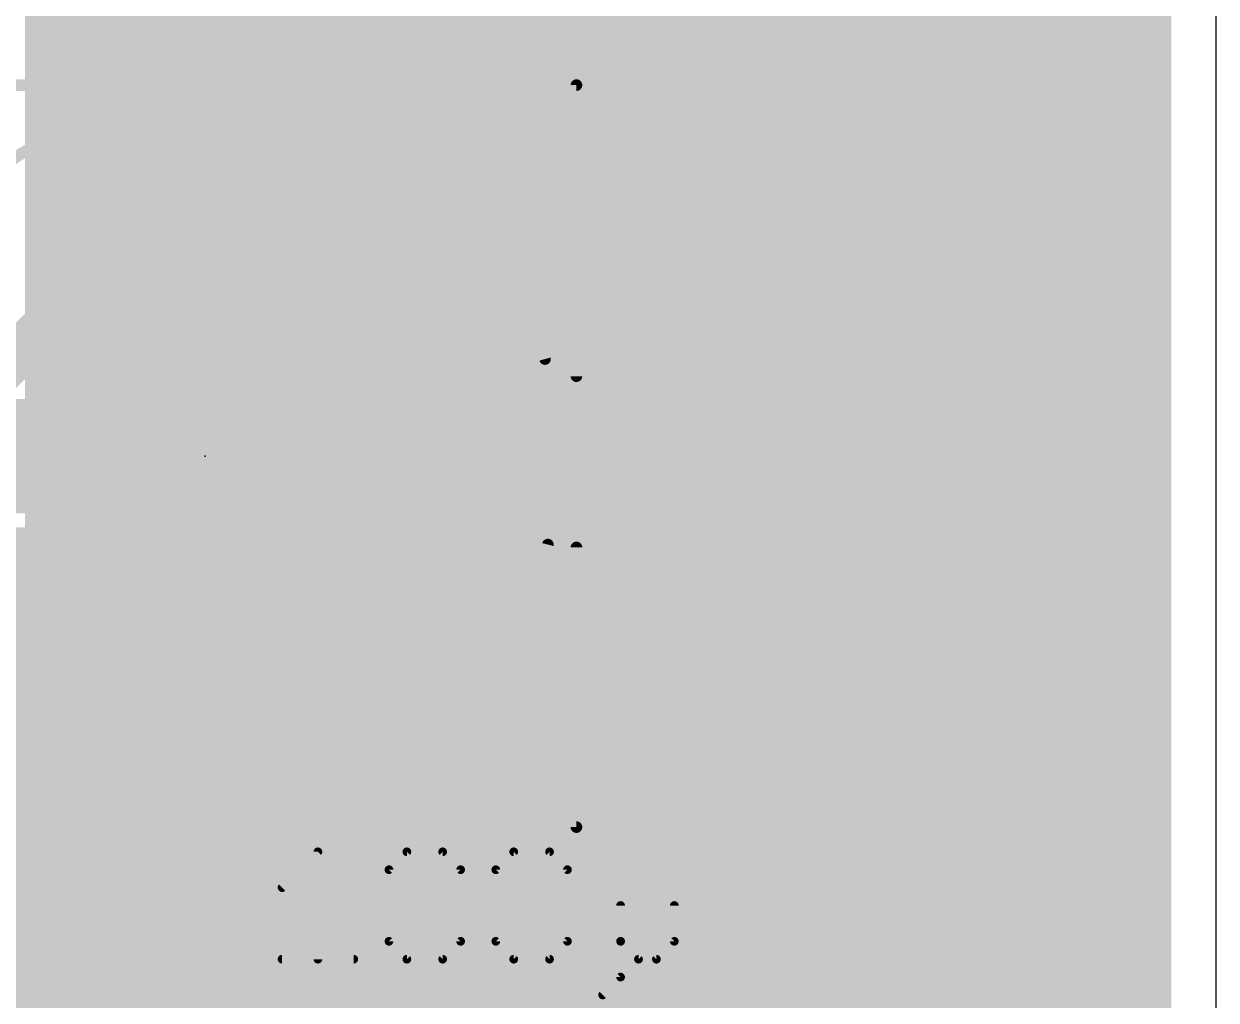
# Model space of a CAD drawing. Extents: x -4.6 to 54.3, y -4.7 to 51.3.
# Drawn here: x 41.59 to 52.03, y 7.3 to 15.85 of the extents above; entities that cross this region are included whole.
import ezdxf

# ---------------------------------------------------------------- set-up
doc = ezdxf.new("R2010")
doc.units = 0
for name, color, linetype in [('1', 22, 'CONTINUOUS'), ('16', 175, 'CONTINUOUS'), ('20', 7, 'CONTINUOUS'), ('21', 253, 'CONTINUOUS'), ('23', 7, 'CONTINUOUS'), ('27', 253, 'CONTINUOUS'), ('31', 253, 'CONTINUOUS')]:
    doc.layers.add(name, color=color, linetype=linetype)

# ---------------------------------------------------------------- blocks, each defined once
blk = doc.blocks.new('RECT')
blk.add_solid([(-0.5, -0.5), (0.5, -0.5), (-0.5, 0.5), (0.5, 0.5)])

msp = doc.modelspace()

# ---------------------------------------------------------------- linework, layer by layer
at = {"layer": '1', "const_width": 0.4064}
for points in [[(51.435, 50.7618), (51.435, 0.635)], [(42.4414, 13.1149), (42.4414, 23.1551)], [(41.91, 22.935), (41.91, 13.335)], [(42.4414, 15.8496), (51.435, 15.8496)], [(42.4414, 15.4432), (51.435, 15.4432)], [(42.4414, 15.0368), (51.435, 15.0368)], [(42.4414, 14.6304), (51.435, 14.6304)], [(42.4414, 14.224), (51.435, 14.224)], [(42.4414, 13.8176), (51.435, 13.8176)], [(42.4414, 13.4112), (51.435, 13.4112)], [(41.91, 13.335), (40.83, 12.255)], [(42.2197, 12.8932), (42.4414, 13.1149)], [(42.3313, 13.0048), (51.435, 13.0048)], [(44.0769, 12.9682), (43.9744, 12.9407)], [(45.4832, 12.9682), (44.0769, 12.9682)], [(45.4832, 12.1118), (45.4832, 12.9682)], [(46.9831, 12.9682), (45.5768, 12.9682)], [(45.5768, 12.9682), (45.5768, 12.1118)], [(47.0856, 12.9407), (46.9831, 12.9682)], [(42.3659, 12.8932), (42.2197, 12.8932)], [(42.5582, 12.7009), (42.3659, 12.8932)], [(43.8824, 12.8876), (43.8074, 12.8126)], [(43.9744, 12.9407), (43.8824, 12.8876)], [(47.1776, 12.8876), (47.0856, 12.9407)], [(47.2526, 12.8126), (47.1776, 12.8876)], [(43.8074, 12.8126), (43.7543, 12.7206)], [(47.3057, 12.7206), (47.2526, 12.8126)], [(42.5582, 11.4291), (42.5582, 12.7009)], [(43.7543, 12.7206), (43.7268, 12.6181)], [(47.3332, 12.6181), (47.3057, 12.7206)], [(42.5582, 12.5984), (43.7268, 12.5984)], [(43.7268, 12.6181), (43.7268, 12.1118)], [(45.4832, 12.5984), (45.5768, 12.5984)], [(47.3332, 12.1118), (47.3332, 12.6181)], [(47.3332, 12.5984), (51.435, 12.5984)], [(42.5582, 12.192), (43.7268, 12.192)], [(45.4832, 12.192), (45.5768, 12.192)], [(47.3332, 12.192), (51.435, 12.192)], [(43.7268, 12.1118), (45.4832, 12.1118)], [(45.4832, 12.0182), (43.7268, 12.0182)], [(43.7268, 12.0182), (43.7268, 11.5119)], [(45.5768, 12.1118), (45.4832, 12.1118)], [(45.4832, 12.1118), (45.4832, 12.0182)], [(45.4832, 11.1618), (45.4832, 12.0182)], [(45.4832, 12.0182), (45.5768, 12.0182)], [(45.5768, 12.0182), (45.5768, 12.1118)], [(45.5768, 12.1118), (47.3332, 12.1118)], [(45.5768, 12.0182), (45.5768, 11.1618)], [(47.3332, 12.0182), (45.5768, 12.0182)], [(47.3332, 11.5119), (47.3332, 12.0182)], [(42.5582, 11.7856), (43.7268, 11.7856)], [(45.4832, 11.7856), (45.5768, 11.7856)], [(47.3332, 11.7856), (51.435, 11.7856)], [(43.7268, 11.5119), (43.7543, 11.4094)], [(47.3057, 11.4094), (47.3332, 11.5119)], [(42.3659, 11.2368), (42.5582, 11.4291)], [(43.7543, 11.4094), (43.8074, 11.3174)], [(47.2526, 11.3174), (47.3057, 11.4094)], [(42.5083, 11.3792), (43.7717, 11.3792)], [(43.8074, 11.3174), (43.8824, 11.2424)], [(45.4832, 11.3792), (45.5768, 11.3792)], [(47.1776, 11.2424), (47.2526, 11.3174)], [(47.2883, 11.3792), (51.435, 11.3792)], [(39.2941, 11.2368), (42.3659, 11.2368)], [(43.8824, 11.2424), (43.9744, 11.1893)], [(43.9744, 11.1893), (44.0769, 11.1618)], [(46.9831, 11.1618), (47.0856, 11.1893)], [(47.0856, 11.1893), (47.1776, 11.2424)], [(44.0769, 11.1618), (45.4832, 11.1618)], [(45.5768, 11.1618), (46.9831, 11.1618)], [(36.6863, 10.9728), (51.435, 10.9728)], [(36.8232, 10.5664), (51.435, 10.5664)], [(36.8232, 10.16), (51.435, 10.16)], [(36.8232, 9.7536), (51.435, 9.7536)], [(36.8232, 9.3472), (51.435, 9.3472)], [(36.7264, 8.9408), (51.435, 8.9408)], [(36.7264, 8.5344), (51.435, 8.5344)], [(36.7264, 8.128), (51.435, 8.128)], [(36.7264, 7.7216), (51.435, 7.7216)], [(36.6417, 7.3152), (51.435, 7.3152)]]:
    msp.add_lwpolyline(points, dxfattribs=at)
at = {"layer": '1', "const_width": 0.2032}
for points in [[(42.4414, 15.9512, 1), (42.4414, 15.748)], [(51.435, 15.748, 1), (51.435, 15.9512)], [(42.4414, 15.5448, 1), (42.4414, 15.3416)], [(51.435, 15.3416, 1), (51.435, 15.5448)], [(42.4414, 15.1384, 1), (42.4414, 14.9352)], [(51.435, 14.9352, 1), (51.435, 15.1384)], [(42.4414, 14.732, 1), (42.4414, 14.5288)], [(51.435, 14.5288, 1), (51.435, 14.732)], [(42.4414, 14.3256, 1), (42.4414, 14.1224)], [(51.435, 14.1224, 1), (51.435, 14.3256)], [(42.4414, 13.9192, 1), (42.4414, 13.716)], [(51.435, 13.716, 1), (51.435, 13.9192)], [(42.4414, 13.5128, 1), (42.4414, 13.3096)], [(51.435, 13.3096, 1), (51.435, 13.5128)], [(41.9818, 13.2632, 1), (41.8382, 13.4068)], [(41.8084, 13.335, 1), (42.0116, 13.335)], [(42.5132, 13.043, 1), (42.3696, 13.1867)], [(42.3313, 13.1064, 1), (42.3313, 12.9032)], [(42.3398, 13.1149, 1), (42.543, 13.1149)], [(44.0769, 13.0698, 1), (44.0769, 12.8666)], [(44.1032, 12.8701, 1), (44.0506, 13.0663)], [(45.5848, 12.9682, 1), (45.3816, 12.9682)], [(45.5768, 13.0698, 1), (45.5768, 12.8666)], [(45.6784, 12.9682, 1), (45.4752, 12.9682)], [(45.4832, 12.8666, 1), (45.4832, 13.0698)], [(47.0094, 13.0663, 1), (46.9568, 12.8701)], [(46.9831, 12.8666, 1), (46.9831, 13.0698)], [(51.435, 12.9032, 1), (51.435, 13.1064)], [(42.2197, 12.9948, 1), (42.2197, 12.7916)], [(42.1479, 12.965, 1), (42.2915, 12.8214)], [(42.4378, 12.965, 1), (42.2941, 12.8214)], [(42.3659, 12.7916, 1), (42.3659, 12.9948)], [(43.8316, 12.9756, 1), (43.9332, 12.7996)], [(43.9543, 12.8158, 1), (43.8106, 12.9595)], [(43.9481, 13.0389, 1), (44.0007, 12.8426)], [(44.0252, 12.8527, 1), (43.9236, 13.0287)], [(47.1364, 13.0287, 1), (47.0348, 12.8527)], [(47.0593, 12.8426, 1), (47.1119, 13.0389)], [(47.2494, 12.9595, 1), (47.1057, 12.8158)], [(47.1268, 12.7996, 1), (47.2284, 12.9756)], [(43.7355, 12.8844, 1), (43.8792, 12.7407)], [(43.8953, 12.7618, 1), (43.7194, 12.8634)], [(47.3406, 12.8634, 1), (47.1646, 12.7618)], [(47.1808, 12.7407, 1), (47.3245, 12.8844)], [(42.6598, 12.7009, 1), (42.4566, 12.7009)], [(42.4864, 12.6291, 1), (42.63, 12.7728)], [(43.6663, 12.7714, 1), (43.8423, 12.6698)], [(43.8524, 12.6943, 1), (43.6561, 12.7469)], [(47.4039, 12.7469, 1), (47.2076, 12.6943)], [(47.2177, 12.6698, 1), (47.3937, 12.7714)], [(42.5582, 12.7, 1), (42.5582, 12.4968)], [(43.8284, 12.6181, 1), (43.6252, 12.6181)], [(43.6287, 12.6444, 1), (43.8249, 12.5918)], [(43.7268, 12.4968, 1), (43.7268, 12.7)], [(45.4832, 12.7, 1), (45.4832, 12.4968)], [(45.5768, 12.4968, 1), (45.5768, 12.7)], [(47.4348, 12.6181, 1), (47.2316, 12.6181)], [(47.3332, 12.7, 1), (47.3332, 12.4968)], [(47.2351, 12.5918, 1), (47.4313, 12.6444)], [(51.435, 12.4968, 1), (51.435, 12.7)], [(42.5582, 12.2936, 1), (42.5582, 12.0904)], [(43.7268, 12.0904, 1), (43.7268, 12.2936)], [(45.4832, 12.2936, 1), (45.4832, 12.0904)], [(45.5768, 12.0904, 1), (45.5768, 12.2936)], [(47.3332, 12.2936, 1), (47.3332, 12.0904)], [(51.435, 12.0904, 1), (51.435, 12.2936)], [(43.7268, 12.2134, 1), (43.7268, 12.0102)], [(43.7268, 12.1198, 1), (43.7268, 11.9166)], [(43.8284, 12.0182, 1), (43.6252, 12.0182)], [(43.6252, 12.1118, 1), (43.8284, 12.1118)], [(45.4832, 12.2134, 1), (45.4832, 12.0102)], [(45.5848, 12.1118, 1), (45.3816, 12.1118)], [(45.5848, 12.0182, 1), (45.3816, 12.0182)], [(45.4832, 12.1198, 1), (45.4832, 11.9166)], [(45.3816, 12.1118, 1), (45.5848, 12.1118)], [(45.6784, 12.1118, 1), (45.4752, 12.1118)], [(45.5768, 12.2134, 1), (45.5768, 12.0102)], [(45.6784, 12.0182, 1), (45.4752, 12.0182)], [(45.5768, 12.1198, 1), (45.5768, 11.9166)], [(45.4752, 12.1118, 1), (45.6784, 12.1118)], [(45.4832, 12.0102, 1), (45.4832, 12.2134)], [(45.4832, 11.9166, 1), (45.4832, 12.1198)], [(45.5768, 12.0102, 1), (45.5768, 12.2134)], [(45.5768, 11.9166, 1), (45.5768, 12.1198)], [(47.4348, 12.0182, 1), (47.2316, 12.0182)], [(47.2316, 12.1118, 1), (47.4348, 12.1118)], [(47.3332, 12.0102, 1), (47.3332, 12.2134)], [(47.3332, 11.9166, 1), (47.3332, 12.1198)], [(45.3816, 12.0182, 1), (45.5848, 12.0182)], [(45.4752, 12.0182, 1), (45.6784, 12.0182)], [(42.5582, 11.8872, 1), (42.5582, 11.684)], [(43.7268, 11.684, 1), (43.7268, 11.8872)], [(45.4832, 11.8872, 1), (45.4832, 11.684)], [(45.5768, 11.684, 1), (45.5768, 11.8872)], [(47.3332, 11.8872, 1), (47.3332, 11.684)], [(51.435, 11.684, 1), (51.435, 11.8872)], [(43.8249, 11.5382, 1), (43.6287, 11.4856)], [(47.4313, 11.4856, 1), (47.2351, 11.5382)], [(42.63, 11.3572, 1), (42.4864, 11.5009)], [(43.6252, 11.5119, 1), (43.8284, 11.5119)], [(43.8423, 11.4602, 1), (43.6663, 11.3586)], [(47.3937, 11.3586, 1), (47.2177, 11.4602)], [(47.2316, 11.5119, 1), (47.4348, 11.5119)], [(42.5083, 11.4808, 1), (42.5083, 11.2776)], [(42.4566, 11.4291, 1), (42.6598, 11.4291)], [(43.6561, 11.3831, 1), (43.8524, 11.4357)], [(43.8792, 11.3893, 1), (43.7355, 11.2456)], [(43.7717, 11.2776, 1), (43.7717, 11.4808)], [(45.4832, 11.4808, 1), (45.4832, 11.2776)], [(45.5768, 11.2776, 1), (45.5768, 11.4808)], [(47.3245, 11.2456, 1), (47.1808, 11.3893)], [(47.2883, 11.4808, 1), (47.2883, 11.2776)], [(47.2076, 11.4357, 1), (47.4039, 11.3831)], [(51.435, 11.2776, 1), (51.435, 11.4808)], [(42.2941, 11.3086, 1), (42.4378, 11.165)], [(42.3659, 11.1352, 1), (42.3659, 11.3384)], [(43.7194, 11.2666, 1), (43.8953, 11.3682)], [(43.9332, 11.3303, 1), (43.8316, 11.1544)], [(43.8106, 11.1705, 1), (43.9543, 11.3142)], [(44.0007, 11.2874, 1), (43.9481, 11.0911)], [(43.9236, 11.1013, 1), (44.0252, 11.2773)], [(47.0348, 11.2773, 1), (47.1364, 11.1013)], [(47.1119, 11.0911, 1), (47.0593, 11.2874)], [(47.1057, 11.3142, 1), (47.2494, 11.1705)], [(47.2284, 11.1544, 1), (47.1268, 11.3303)], [(47.1646, 11.3682, 1), (47.3406, 11.2666)], [(44.0769, 11.2634, 1), (44.0769, 11.0602)], [(44.0506, 11.0637, 1), (44.1032, 11.2599)], [(45.5768, 11.2634, 1), (45.5768, 11.0602)], [(45.4832, 11.0602, 1), (45.4832, 11.2634)], [(46.9568, 11.2599, 1), (47.0094, 11.0637)], [(46.9831, 11.0602, 1), (46.9831, 11.2634)], [(45.3816, 11.1618, 1), (45.5848, 11.1618)], [(45.4752, 11.1618, 1), (45.6784, 11.1618)], [(51.435, 10.8712, 1), (51.435, 11.0744)], [(51.435, 10.4648, 1), (51.435, 10.668)], [(51.435, 10.0584, 1), (51.435, 10.2616)], [(51.435, 9.652, 1), (51.435, 9.8552)], [(51.435, 9.2456, 1), (51.435, 9.4488)], [(51.435, 8.8392, 1), (51.435, 9.0424)], [(51.435, 8.4328, 1), (51.435, 8.636)], [(51.435, 8.0264, 1), (51.435, 8.2296)], [(51.435, 7.62, 1), (51.435, 7.8232)], [(51.435, 7.2136, 1), (51.435, 7.4168)]]:
    msp.add_lwpolyline(points, format="xyb", dxfattribs=at)
at = {"layer": '16', "const_width": 0.4064}
for points in [[(51.435, 50.7618), (51.435, 0.635)], [(41.8064, 6.6895), (41.8064, 16.7301)], [(41.8064, 15.8496), (51.435, 15.8496)], [(41.8064, 15.4432), (51.435, 15.4432)], [(41.8064, 15.0368), (51.435, 15.0368)], [(41.8064, 14.6304), (51.435, 14.6304)], [(41.8064, 14.224), (51.435, 14.224)], [(41.8064, 13.8176), (51.435, 13.8176)], [(41.8064, 13.4112), (51.435, 13.4112)], [(41.8064, 13.0048), (51.435, 13.0048)], [(41.8064, 12.5984), (51.435, 12.5984)], [(41.8064, 12.192), (51.435, 12.192)], [(41.8064, 11.7856), (51.435, 11.7856)], [(41.8064, 11.3792), (51.435, 11.3792)], [(41.8064, 10.9728), (51.435, 10.9728)], [(41.8064, 10.5664), (51.435, 10.5664)], [(41.8064, 10.16), (51.435, 10.16)], [(41.8064, 9.7536), (51.435, 9.7536)], [(41.8064, 9.3472), (51.435, 9.3472)], [(41.8064, 8.9408), (51.435, 8.9408)], [(41.8064, 8.5344), (51.435, 8.5344)], [(41.8064, 8.128), (51.435, 8.128)], [(41.8064, 7.7216), (51.435, 7.7216)], [(41.8064, 7.3152), (51.435, 7.3152)]]:
    msp.add_lwpolyline(points, dxfattribs=at)
at = {"layer": '16', "const_width": 0.2032}
for points in [[(41.8064, 15.9512, 1), (41.8064, 15.748)], [(51.435, 15.748, 1), (51.435, 15.9512)], [(41.8064, 15.5448, 1), (41.8064, 15.3416)], [(51.435, 15.3416, 1), (51.435, 15.5448)], [(41.8064, 15.1384, 1), (41.8064, 14.9352)], [(51.435, 14.9352, 1), (51.435, 15.1384)], [(41.8064, 14.732, 1), (41.8064, 14.5288)], [(51.435, 14.5288, 1), (51.435, 14.732)], [(41.8064, 14.3256, 1), (41.8064, 14.1224)], [(51.435, 14.1224, 1), (51.435, 14.3256)], [(41.8064, 13.9192, 1), (41.8064, 13.716)], [(51.435, 13.716, 1), (51.435, 13.9192)], [(41.8064, 13.5128, 1), (41.8064, 13.3096)], [(51.435, 13.3096, 1), (51.435, 13.5128)], [(41.8064, 13.1064, 1), (41.8064, 12.9032)], [(51.435, 12.9032, 1), (51.435, 13.1064)], [(41.8064, 12.7, 1), (41.8064, 12.4968)], [(51.435, 12.4968, 1), (51.435, 12.7)], [(41.8064, 12.2936, 1), (41.8064, 12.0904)], [(51.435, 12.0904, 1), (51.435, 12.2936)], [(41.8064, 11.8872, 1), (41.8064, 11.684)], [(51.435, 11.684, 1), (51.435, 11.8872)], [(41.8064, 11.4808, 1), (41.8064, 11.2776)], [(51.435, 11.2776, 1), (51.435, 11.4808)], [(41.8064, 11.0744, 1), (41.8064, 10.8712)], [(51.435, 10.8712, 1), (51.435, 11.0744)], [(41.8064, 10.668, 1), (41.8064, 10.4648)], [(51.435, 10.4648, 1), (51.435, 10.668)], [(41.8064, 10.2616, 1), (41.8064, 10.0584)], [(51.435, 10.0584, 1), (51.435, 10.2616)], [(41.8064, 9.8552, 1), (41.8064, 9.652)], [(51.435, 9.652, 1), (51.435, 9.8552)], [(41.8064, 9.4488, 1), (41.8064, 9.2456)], [(51.435, 9.2456, 1), (51.435, 9.4488)], [(41.8064, 9.0424, 1), (41.8064, 8.8392)], [(51.435, 8.8392, 1), (51.435, 9.0424)], [(41.8064, 8.636, 1), (41.8064, 8.4328)], [(51.435, 8.4328, 1), (51.435, 8.636)], [(41.8064, 8.2296, 1), (41.8064, 8.0264)], [(51.435, 8.0264, 1), (51.435, 8.2296)], [(41.8064, 7.8232, 1), (41.8064, 7.62)], [(51.435, 7.62, 1), (51.435, 7.8232)], [(41.8064, 7.4168, 1), (41.8064, 7.2136)], [(51.435, 7.2136, 1), (51.435, 7.4168)]]:
    msp.add_lwpolyline(points, format="xyb", dxfattribs=at)
at = {"layer": '20'}
msp.add_line((52.03, -0.16), (52.03, 51.265), dxfattribs=at)
at = {"layer": '21', "const_width": 0.1016}
for points in [[(40.73, 15.315), (46.43, 15.315)], [(46.43, 15.315), (46.43, 12.765)], [(46.43, 11.265), (46.43, 8.815)], [(46.43, 8.815), (40.73, 8.815)]]:
    msp.add_lwpolyline(points, dxfattribs=at)
at = {"layer": '21'}
for points, const_width in [([(46.4554, 15.315, 1), (46.4046, 15.315)], 0.0508), ([(46.43, 15.2896, 1), (46.43, 15.3404)], 0.0508), ([(46.155, 12.915, 0.7656), (40.18, 12.84)], 0.1016), ([(46.1306, 12.9081, 1), (46.1794, 12.9219)], 0.0508), ([(46.4046, 12.765, 1), (46.4554, 12.765)], 0.0508), ([(40.205, 11.215, 0.7656), (46.18, 11.29)], 0.1016), ([(46.2046, 11.2837, 1), (46.1554, 11.2963)], 0.0508), ([(46.4554, 11.265, 1), (46.4046, 11.265)], 0.0508), ([(46.4046, 8.815, 1), (46.4554, 8.815)], 0.0508), ([(46.43, 8.7896, 1), (46.43, 8.8404)], 0.0508)]:
    msp.add_lwpolyline(points, format="xyb", dxfattribs=dict(at, const_width=const_width))
at = {"layer": '23'}
msp.add_point((43.18, 12.065), dxfattribs=at)
at = {"layer": '27', "const_width": 0.0762}
for points in [[(43.8531, 8.2852), (44.1666, 8.5987)], [(44.1666, 8.5987), (44.1666, 7.6581)], [(44.7886, 8.4419), (44.9454, 8.5987)], [(44.9454, 8.5987), (45.2589, 8.5987)], [(45.2589, 8.5987), (45.4157, 8.4419)], [(45.7241, 8.4419), (45.8809, 8.5987)], [(45.8809, 8.5987), (46.1944, 8.5987)], [(46.1944, 8.5987), (46.3512, 8.4419)], [(44.7886, 7.8149), (44.7886, 8.4419)], [(44.7886, 7.8149), (45.4157, 8.4419)], [(45.4157, 8.4419), (45.4157, 7.8149)], [(45.7241, 7.8149), (45.7241, 8.4419)], [(45.7241, 7.8149), (46.3512, 8.4419)], [(46.3512, 8.4419), (46.3512, 7.8149)], [(46.8164, 8.1284), (46.8164, 7.8149)], [(47.2867, 7.8149), (47.2867, 8.1284)], [(44.9454, 7.6581), (44.7886, 7.8149)], [(45.4157, 7.8149), (45.2589, 7.6581)], [(45.8809, 7.6581), (45.7241, 7.8149)], [(46.3512, 7.8149), (46.1944, 7.6581)], [(46.8164, 7.8149), (46.9732, 7.6581)], [(46.8164, 7.8149), (46.8164, 7.5013)], [(47.13, 7.6581), (47.2867, 7.8149)], [(43.8531, 7.6581), (44.4802, 7.6581)], [(45.2589, 7.6581), (44.9454, 7.6581)], [(46.1944, 7.6581), (45.8809, 7.6581)], [(46.9732, 7.6581), (47.13, 7.6581)], [(46.8164, 7.5013), (46.6597, 7.3446)]]:
    msp.add_lwpolyline(points, dxfattribs=at)
at = {"layer": '27', "const_width": 0.0381}
for points in [[(44.1857, 8.5987, 1), (44.1476, 8.5987)], [(44.1801, 8.5852, 1), (44.1532, 8.6122)], [(44.9454, 8.6178, 1), (44.9454, 8.5797)], [(44.9589, 8.5852, 1), (44.9319, 8.6122)], [(45.2724, 8.6122, 1), (45.2454, 8.5852)], [(45.2589, 8.5797, 1), (45.2589, 8.6178)], [(45.8809, 8.6178, 1), (45.8809, 8.5797)], [(45.8944, 8.5852, 1), (45.8674, 8.6122)], [(46.2079, 8.6122, 1), (46.181, 8.5852)], [(46.1944, 8.5797, 1), (46.1944, 8.6178)], [(44.8077, 8.4419, 1), (44.7696, 8.4419)], [(44.7751, 8.4554, 1), (44.8021, 8.4285)], [(45.4347, 8.4419, 1), (45.3966, 8.4419)], [(45.4292, 8.4285, 1), (45.4022, 8.4554)], [(45.4022, 8.4285, 1), (45.4292, 8.4554)], [(45.7432, 8.4419, 1), (45.7051, 8.4419)], [(45.7107, 8.4554, 1), (45.7376, 8.4285)], [(46.3703, 8.4419, 1), (46.3322, 8.4419)], [(46.3647, 8.4285, 1), (46.3377, 8.4554)], [(46.3377, 8.4285, 1), (46.3647, 8.4554)], [(43.8396, 8.2986, 1), (43.8666, 8.2717)], [(46.8355, 8.1284, 1), (46.7974, 8.1284)], [(47.3058, 8.1284, 1), (47.2677, 8.1284)], [(44.8021, 7.8283, 1), (44.7751, 7.8014)], [(44.7751, 7.8283, 1), (44.8021, 7.8014)], [(44.7696, 7.8149, 1), (44.8077, 7.8149)], [(45.3966, 7.8149, 1), (45.4347, 7.8149)], [(45.4292, 7.8014, 1), (45.4022, 7.8283)], [(45.7376, 7.8283, 1), (45.7107, 7.8014)], [(45.7107, 7.8283, 1), (45.7376, 7.8014)], [(45.7051, 7.8149, 1), (45.7432, 7.8149)], [(46.3322, 7.8149, 1), (46.3703, 7.8149)], [(46.3647, 7.8014, 1), (46.3377, 7.8283)], [(46.8355, 7.8149, 1), (46.7974, 7.8149)], [(46.8299, 7.8283, 1), (46.803, 7.8014)], [(46.7974, 7.8149, 1), (46.8355, 7.8149)], [(47.2677, 7.8149, 1), (47.3058, 7.8149)], [(47.3002, 7.8014, 1), (47.2733, 7.8283)], [(43.8531, 7.6772, 1), (43.8531, 7.6391)], [(44.1476, 7.6581, 1), (44.1857, 7.6581)], [(44.4802, 7.6391, 1), (44.4802, 7.6772)], [(44.9454, 7.6772, 1), (44.9454, 7.6391)], [(44.9319, 7.6446, 1), (44.9589, 7.6716)], [(45.2454, 7.6716, 1), (45.2724, 7.6446)], [(45.2589, 7.6391, 1), (45.2589, 7.6772)], [(45.8809, 7.6772, 1), (45.8809, 7.6391)], [(45.8674, 7.6446, 1), (45.8944, 7.6716)], [(46.181, 7.6716, 1), (46.2079, 7.6446)], [(46.1944, 7.6391, 1), (46.1944, 7.6772)], [(46.9732, 7.6772, 1), (46.9732, 7.6391)], [(46.9597, 7.6446, 1), (46.9867, 7.6716)], [(47.1165, 7.6716, 1), (47.1434, 7.6446)], [(47.13, 7.6391, 1), (47.13, 7.6772)], [(46.7974, 7.5013, 1), (46.8355, 7.5013)], [(46.8299, 7.4879, 1), (46.803, 7.5148)], [(46.6462, 7.358, 1), (46.6731, 7.3311)]]:
    msp.add_lwpolyline(points, format="xyb", dxfattribs=at)

# ---------------------------------------------------------------- block references
at = {"layer": '1', "xscale": 2.8, "rotation": 180}
for p in [(40.83, 12.065), (45.53, 12.065)]:
    msp.add_blockref('RECT', p, dxfattribs=at)
at = {"layer": '31', "xscale": 2.8, "rotation": 180}
for p in [(40.83, 12.065), (45.53, 12.065)]:
    msp.add_blockref('RECT', p, dxfattribs=at)

doc.saveas('drawing.dxf')
